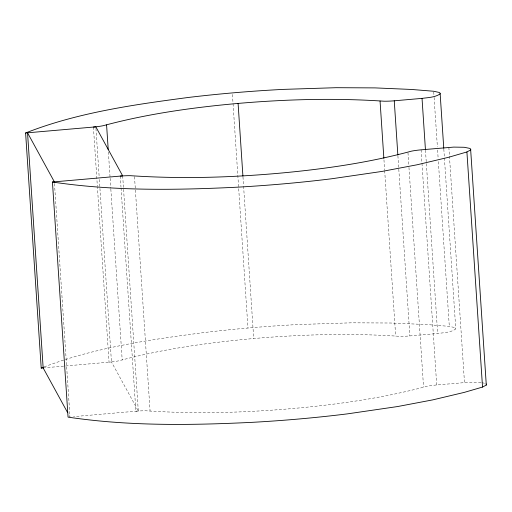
<?xml version="1.0" encoding="UTF-8"?>
<svg xmlns="http://www.w3.org/2000/svg" width="512" height="512" viewBox="0 0 512 512"><rect width="100%" height="100%" fill="white"/><g stroke="black" fill="none" stroke-linecap="round" stroke-linejoin="round"><path stroke-width="0.38" stroke-dasharray="2.56 1.92" d="M44.186 366.906C95.251 347.482 149.843 339.699 203.75 332.602A303.642 64.166 -3.8 0 1 247.955 328.032A303.328 64.102 -3.8 0 1 298.797 324.506L351.706 322.816L390.656 323.014L427.142 324.57L449.306 326.368L454.842 327.578A14.842 3.136 -3.8 0 1 455.482 329.21C450.285 332.602 443.635 332.653 437.651 333.498L409.869 335.923A22.682 4.794 -3.8 0 1 399.686 336.326C363.526 333.907 327.232 333.965 291.053 335.923A233.414 49.325 -3.8 0 0 253.709 338.541A233.414 49.325 -3.8 0 0 217.024 342.381C183.904 346.426 150.944 352.134 118.714 360.838A22.682 4.794 -3.8 0 1 109.043 362.17L97.402 186.829M43.155 367.923L64.877 366.029M65.664 365.958L111.462 361.965L138.298 410.995L73.568 416.64M135.878 411.206A22.682 4.794 -3.8 0 1 146.067 410.803C182.221 413.222 218.515 413.165 254.694 411.206A233.549 49.357 -3.8 0 0 328.723 404.749C361.843 400.704 394.803 394.989 427.034 386.285A22.682 4.794 -3.8 0 1 436.704 384.96L469.376 382.214L481.254 382.566M481.984 382.656L485.171 383.456M69.222 415.552L69.99 416.954L54.374 181.837M448.87 147.418L449.395 155.386M449.453 156.179L464.486 382.528M443.827 149.101L455.75 328.614M433.741 92.026L434.048 96.666M434.099 97.434L437.389 146.938M437.594 150.029L438.157 158.534M438.362 161.632L449.306 326.368M425.472 150.189L437.651 333.498M421.088 149.837L421.933 162.592M421.984 163.386L436.704 384.954M407.987 152.762L408.806 165.133M408.966 167.456L423.552 387.104M397.907 155.802L409.869 335.923M383.962 159.821L384.627 169.875M384.678 170.65L395.674 336.16M242.97 176.896L243.539 185.408M243.59 186.182L253.709 338.541M232.442 94.464L233.011 102.97M233.062 103.744L247.955 328.032M134.509 176.627L150.074 410.97M122.675 175.878L138.298 410.995M120.262 176.09L121.005 187.245M121.056 188.045L135.878 411.206M108.378 151.981L110.074 177.498M110.125 178.272L110.79 188.326M110.842 189.101L122.195 360.026M95.949 128.442L99.13 176.262M99.341 179.45L111.462 361.965M93.427 127.059L97.344 186.035"/><path stroke-width="0.77" d="M470.675 149.933L466.912 151.955L448.646 157.274L417.114 164.774L381.92 171.437L332.064 178.714A303.654 64.166 -3.8 0 1 237.222 187.187C175.667 190.195 113.549 191.142 52.435 182.01L68.051 417.126C129.165 426.259 191.283 425.312 252.838 422.304A303.654 64.166 -3.8 0 0 347.68 413.83L397.536 406.554L432.73 399.885L464.262 392.39L482.528 387.072L486.291 385.05L470.675 149.933A14.842 3.136 -3.8 0 0 469.555 148.339L464.179 147.27L453.76 147.098L421.088 149.837A22.682 4.794 -3.8 0 0 411.405 151.168C379.187 159.885 346.221 165.587 313.107 169.632A233.549 49.357 -3.8 0 1 239.078 176.09C202.899 178.054 166.598 178.099 130.445 175.686A22.682 4.794 -3.8 0 0 120.262 176.096M43.584 367.885L41.216 368.09L25.6 132.973C77.466 112.595 133.197 104.768 188.134 97.485A303.642 64.166 -3.8 0 1 232.339 92.915A303.328 64.102 -3.8 0 1 283.181 89.389L336.09 87.699L375.04 87.898L411.526 89.459L433.69 91.251L439.226 92.461A14.842 3.136 -3.8 0 1 439.866 94.093C434.662 97.485 428.019 97.536 422.035 98.381L394.253 100.806A22.682 4.794 -3.8 0 1 384.07 101.21C347.91 98.79 311.616 98.848 275.437 100.806A233.414 49.325 -3.8 0 0 238.093 103.424A233.414 49.325 -3.8 0 0 201.408 107.264C168.288 111.309 135.328 117.018 103.098 125.728A22.682 4.794 -3.8 0 1 93.427 127.053M41.216 368.09L43.443 367.2M25.6 132.973L95.846 126.848L122.675 175.878L52.435 182.01M54.374 181.837L27.539 132.806L43.155 367.923L67.686 412.749M466.912 151.955L482.528 387.072M440.134 93.498L443.77 148.307M422.035 98.381L425.421 149.389M394.253 100.806L397.856 155.002M380.058 101.043L383.859 158.278M238.093 103.424L242.918 176.128M106.579 124.909L108.224 149.658M486.035 383.955A14.842 3.136 -3.8 0 1 486.298 385.05"/></g></svg>
